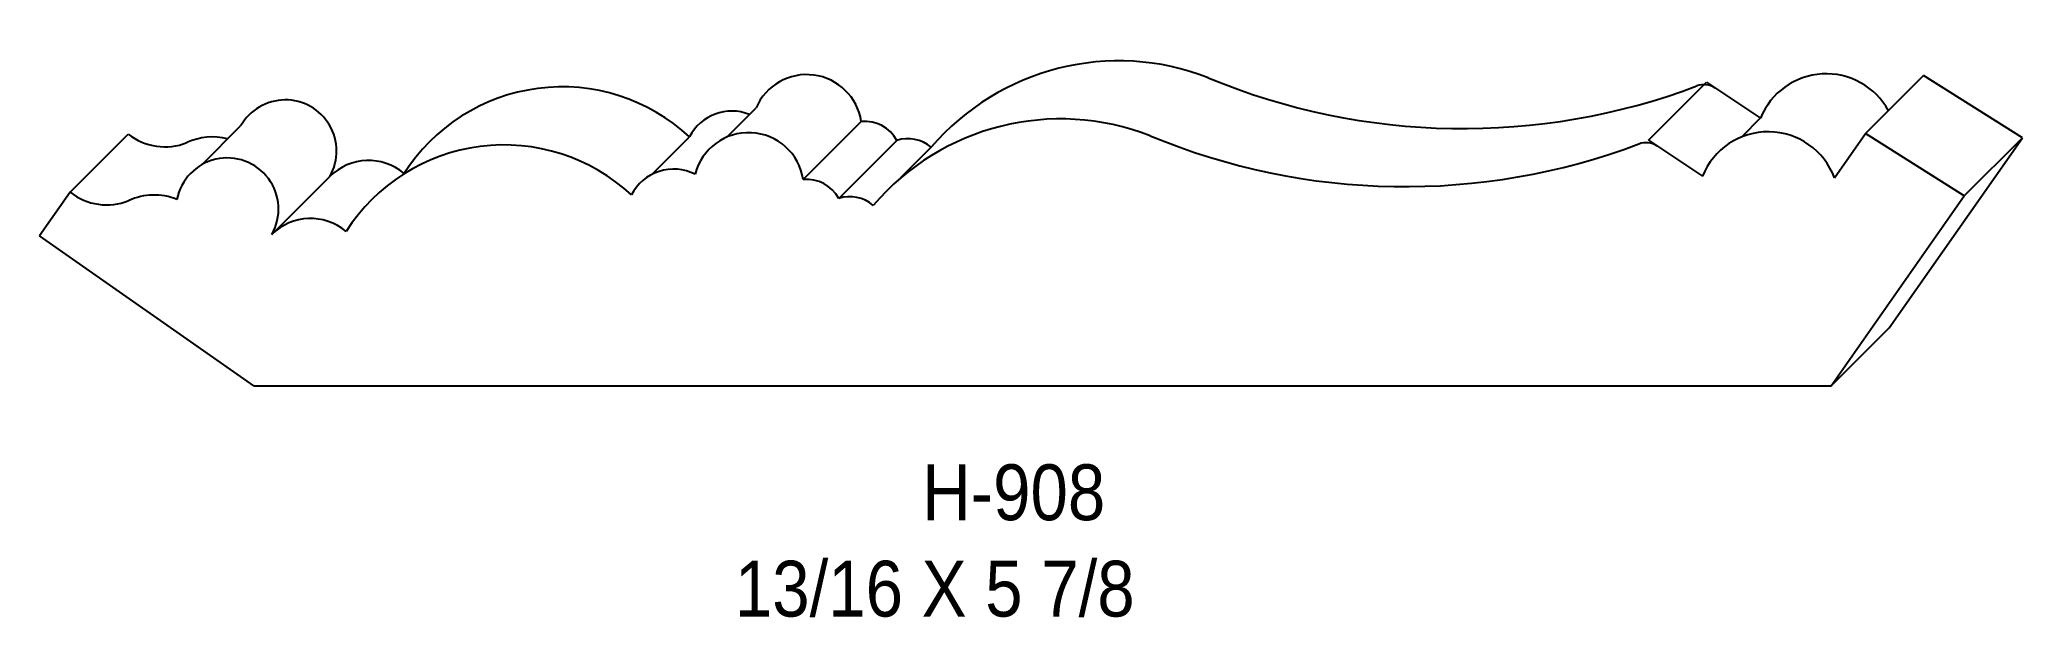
# Model space of a CAD drawing. Extents: x 81.46 to 87.5, y 147.02 to 148.78.
import ezdxf

# ---------------------------------------------------------------- set-up
doc = ezdxf.new("R2010")
doc.units = 0
doc.header["$LTSCALE"] = 5
doc.layers.add('PROFILE', color=7, linetype='CONTINUOUS')
doc.styles.add('TXT', font='TXT', dxfattribs={"height": 3.5})

msp = doc.modelspace()

# ---------------------------------------------------------------- linework, layer by layer
at = {"layer": 'PROFILE', "color": 1, "linetype": 'CONTINUOUS'}
for p, q in [((87.0224, 148.4908), (87.1991, 148.6675)), ((87.4997, 148.4781), (87.1991, 148.6675)), ((86.3617, 148.4703), (86.5384, 148.6471)), ((86.5384, 148.6471), (86.7028, 148.538)), ((83.5559, 148.4797), (83.6451, 148.5689)), ((86.703, 148.5385), (86.6447, 148.4802)), ((81.5576, 148.3119), (81.7344, 148.4886)), ((81.9588, 148.3963), (82.0763, 148.5138)), ((83.3294, 148.3669), (83.4429, 148.4805)), ((83.7889, 148.3507), (83.9656, 148.5275)), ((83.8969, 148.293), (84.0736, 148.4698)), ((86.3617, 148.4703), (86.5261, 148.3613)), ((86.9279, 148.3558), (87.0224, 148.4908)), ((87.323, 148.3013), (87.0224, 148.4908)), ((87.0943, 147.899), (87.4997, 148.4781)), ((87.323, 148.3013), (87.4997, 148.4781)), ((84.1785, 148.4488), (84.0853, 148.3555)), ((82.1713, 148.1836), (82.348, 148.3604)), ((81.5576, 148.3119), (81.4645, 148.1788)), ((86.9175, 147.7223), (87.323, 148.3013)), ((82.1165, 147.7223), (81.4645, 148.1788)), ((86.9175, 147.7223), (87.0943, 147.899)), ((82.1165, 147.7223), (86.9175, 147.7223))]:
    msp.add_line(p, q, dxfattribs=at)
for centre, major_axis, start_param, end_param in [((84.7493, 147.9615), (0, 0.7505), -0.371613, 0.864109), ((83.0547, 148.0623), (0, 0.5706), -0.748175, 1.006198), ((83.7994, 148.5021), (0, 0.1681), -1.419366, 1.1622), ((85.797, 150.5225), (0, 2.0167), -3.53613, -2.780811), ((86.9027, 148.4572), (0.2156, 0), 0.498734, 2.757603), ((82.2122, 148.4372), (0, 0.156), -2.085558, 1.05735), ((84.5726, 147.7847), (0, 0.7505), -0.371613, 0.864109), ((86.5308, 148.5776), (0, 0.062), -0.585759, 0.360782), ((83.5711, 148.4155), (0, 0.1437), -0.384085, 1.101508), ((83.9758, 148.4166), (0, 0.1114), -1.072919, 0.091416), ((81.8457, 148.6314), (0, 0.1811), -3.803983, -2.764049), ((81.99, 148.2971), (0.1832, 0), 1.312857, 2.007774), ((82.878, 147.8855), (0, 0.5706), -0.748175, 1.002799), ((83.6227, 148.3254), (0, 0.1681), -1.419366, 1.322577), ((84.1074, 148.3661), (0, 0.1091), -0.709923, 0.315445), ((85.6203, 150.3458), (2.0167, 0), -1.965334, -1.210014), ((86.7259, 148.2805), (0.2156, 0), 0.356943, 2.757603), ((82.0355, 148.2604), (0, 0.156), -2.085558, 1.379781), ((82.4657, 148.2413), (0.1674, 0), 0.869503, 2.350496), ((86.3541, 148.4009), (0, 0.062), -0.585759, 0.360782), ((83.3943, 148.2388), (0.1437, 0), 1.098385, 2.672304), ((83.799, 148.2399), (0, 0.1114), -1.072919, 0.091416), ((81.669, 148.4547), (0, 0.1811), -3.803983, -2.764049), ((81.8133, 148.1204), (0, 0.1832), -0.386309, 0.436977), ((83.9307, 148.1893), (0.1091, 0), 0.860874, 1.886241), ((82.289, 148.0646), (0, 0.1674), -0.701293, 0.779699)]:
    msp.add_ellipse(centre, major_axis=major_axis, ratio=1, start_param=start_param, end_param=end_param, dxfattribs=at)

# ---------------------------------------------------------------- texts
at = {"layer": 'PROFILE', "color": 1, "linetype": 'CONTINUOUS', "style": 'TXT', "width": 0.9}
for s, height, p in [('H-908', 0.16996, (84.151, 147.3133)), ('13/16 X 5 7/8', 0.169956, (83.5807, 147.0198))]:
    msp.add_text(s, height=height, dxfattribs=at).set_placement(p)

doc.saveas('drawing.dxf')
